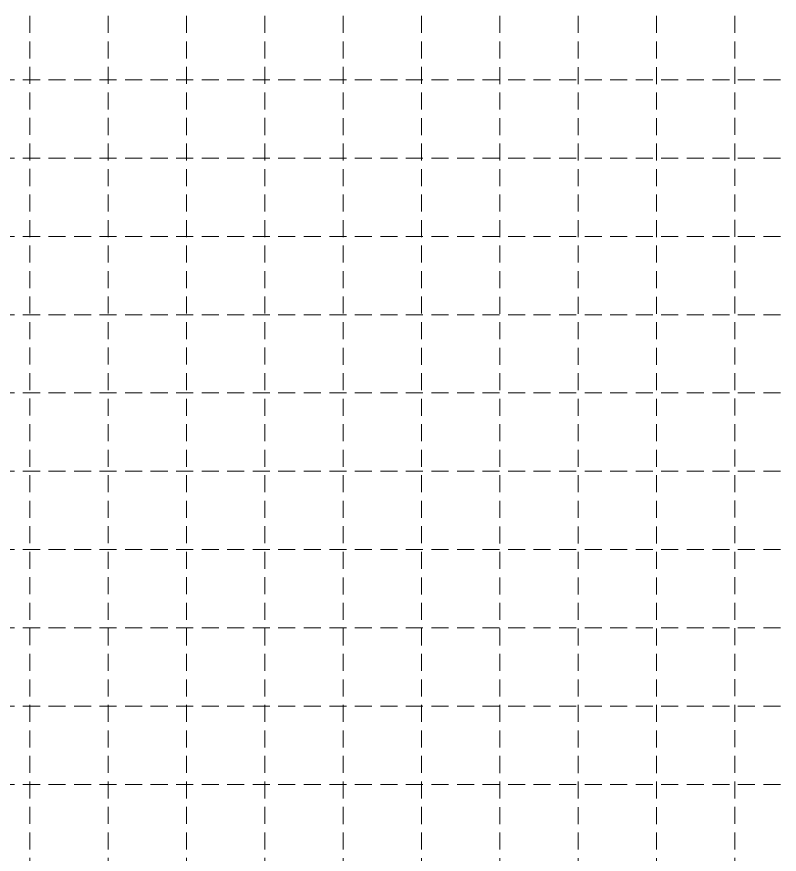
# Model space of a CAD drawing. Header units: inches. Extents: x 6967 to 7890, y 13663 to 15138.
# Drawn here: x 7424.8 to 7648.7, y 14633 to 14879.1 of the extents above; entities that cross this region are included whole.
import ezdxf

# ---------------------------------------------------------------- set-up
doc = ezdxf.new("R2010")
doc.units = ezdxf.units.IN
doc.header["$MEASUREMENT"] = 0
doc.linetypes.add('HIDDEN', pattern=[0.375, 0.25, -0.125])
doc.layers.add('GRID', color=254, linetype='HIDDEN')

msp = doc.modelspace()

# ---------------------------------------------------------------- linework, layer by layer
at = {"layer": 'GRID', "color": 252, "linetype": 'HIDDEN', "lineweight": 0, "ltscale": 20}
for p, q in [((7428.64, 13779.38), (7428.64, 15113.57)), ((7451.64, 13779.37), (7451.64, 15113.57)), ((7474.64, 13779.37), (7474.64, 15113.57)), ((7497.64, 13779.37), (7497.64, 15113.57)), ((7520.65, 13779.36), (7520.65, 15113.57)), ((7543.65, 13779.36), (7543.65, 15113.57)), ((7566.65, 13779.35), (7566.65, 15113.57)), ((7589.65, 13779.35), (7589.65, 15113.57)), ((7612.65, 13779.35), (7612.65, 15113.57)), ((7635.77, 13779.4), (7635.66, 15113.57)), ((6991.59, 14860.55), (7865.68, 14860.55)), ((6991.59, 14837.54), (7865.68, 14837.54)), ((6991.59, 14814.54), (7865.68, 14814.54)), ((6991.59, 14791.54), (7865.68, 14791.54)), ((6991.59, 14768.54), (7865.68, 14768.54)), ((6991.59, 14745.53), (7865.68, 14745.53)), ((6991.59, 14722.53), (7865.68, 14722.53)), ((6991.59, 14699.53), (7865.68, 14699.53)), ((6991.59, 14676.53), (7865.68, 14676.53)), ((6991.59, 14653.52), (7865.68, 14653.52))]:
    msp.add_line(p, q, dxfattribs=at)

doc.saveas('drawing.dxf')
